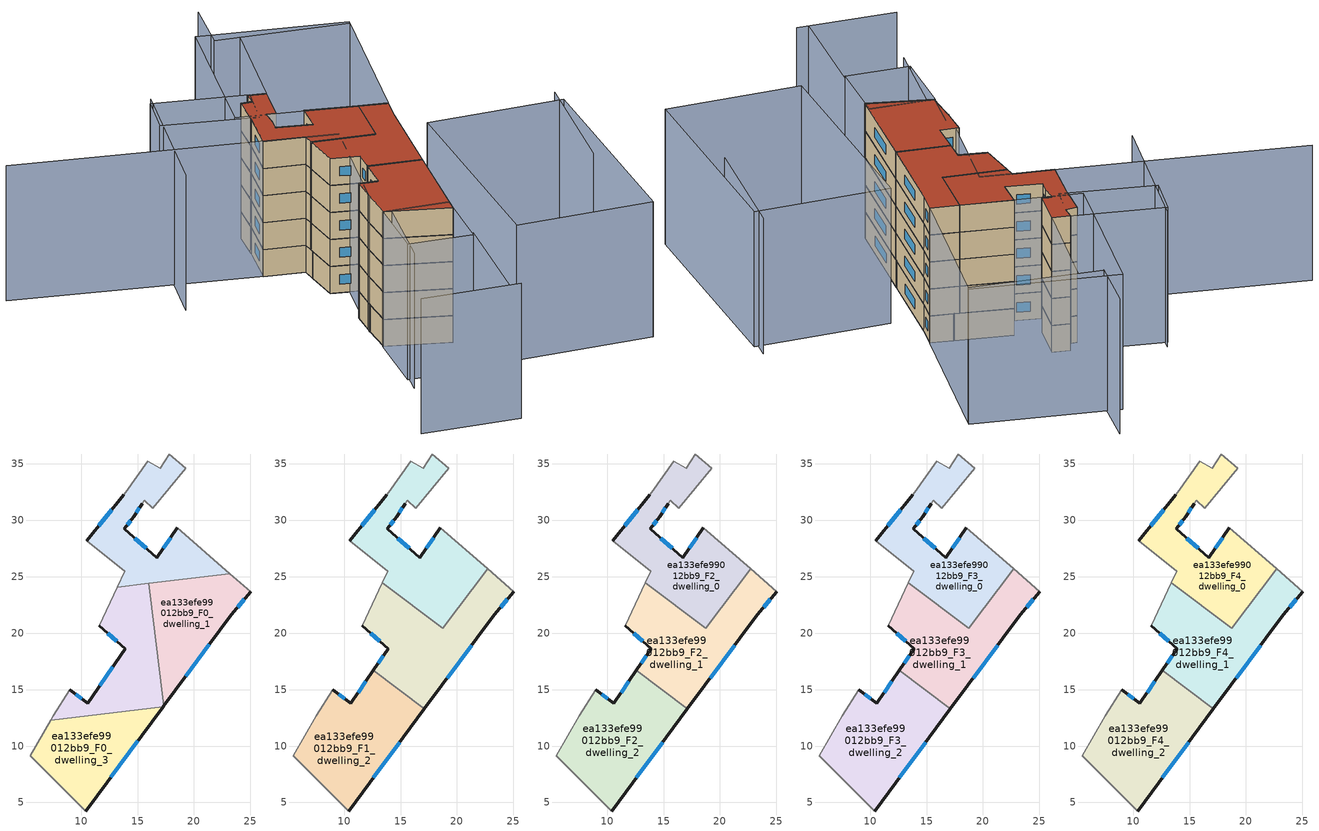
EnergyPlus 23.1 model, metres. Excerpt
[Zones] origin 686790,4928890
ea133efe99012bb9_F0_dwelling_0
 floor ground (EU_floor_Construction): 23.19,25.27 18.51,29.32 16.7,26.67 13.84,29.24 14.66,30.29 15.4,31.46 15.58,31.75 16.34,31.07 19.28,34.59 17.8,35.86 17,34.58 15.92,35.24 13.94,32.46 13.79,32.28 10.51,28.17 13.87,25.46 13.22,24.07 z0
 wall outside (EU_wall_Construction): 15.4,31.46 14.66,30.29 13.84,29.24 16.7,26.67 18.51,29.32 / 10.51,28.17 13.79,32.28 z0:3
 wall adiabatic (EU_wall_Construction): 13.79,32.28 13.94,32.46 15.92,35.24 17.01,34.58 17.8,35.86 19.28,34.59 16.34,31.07 15.58,31.75 15.4,31.46 / 18.51,29.32 23.19,25.27 / 13.22,24.07 13.87,25.46 10.51,28.17 z0:3
 wall to ea133efe99012bb9_F0_dwelling_1 (EU_wall_Construction): 23.19,25.27 16.01,24.41 z0:3
 wall to ea133efe99012bb9_F0_dwelling_2 (EU_wall_Construction): 16.01,24.41 13.22,24.07 z0:3
 window (EU_Window_Construction): 15.16,31.08 14.9,30.67 / 14.4,29.95 14.11,29.58 / 14.77,28.41 15.77,27.51 / 17.29,27.53 17.92,28.46 / 11.58,29.51 12.72,30.94 z0.98:2.02
ea133efe99012bb9_F0_dwelling_1
 floor ground (EU_floor_Construction): 17.32,13.56 23.3,21.63 25.02,23.68 23.19,25.27 16.01,24.41 z0
 wall outside (EU_wall_Construction): 25.03,23.68 23.3,21.63 17.32,13.56 z0:3
 wall adiabatic (EU_wall_Construction): 23.19,25.27 25.03,23.68 z0:3
 wall to ea133efe99012bb9_F0_dwelling_2 (EU_wall_Construction): 17.32,13.56 16.01,24.41 z0:3
 window (EU_Window_Construction): 24.46,23.02 23.86,22.3 / 21.35,19.01 19.26,16.19 z0.98:2.02
ea133efe99012bb9_F0_dwelling_2
 floor ground (EU_floor_Construction): 17.26,13.49 17.32,13.56 16.01,24.41 13.22,24.07 11.6,20.64 13.9,18.6 10.59,13.79 9,14.99 7.52,12.68 7.3,12.29 z0
 wall outside (EU_wall_Construction): 17.32,13.56 17.26,13.49 / 9,14.99 10.59,13.79 13.9,18.6 11.6,20.64 z0:3
 wall adiabatic (EU_wall_Construction): 11.6,20.64 13.22,24.07 / 7.3,12.29 7.52,12.68 9,14.99 z0:3
 wall to ea133efe99012bb9_F0_dwelling_3 (EU_wall_Construction): 17.26,13.49 7.3,12.29 z0:3
 window (EU_Window_Construction): 9.52,14.6 10.07,14.18 / 11.67,15.35 12.82,17.04 / 13.15,19.26 12.35,19.97 z0.98:2.02
ea133efe99012bb9_F0_dwelling_3
 floor ground (EU_floor_Construction): 10.41,4.25 17.26,13.49 7.3,12.29 5.5,9.14 z0
 wall outside (EU_wall_Construction): 17.26,13.49 10.41,4.25 z0:3
 wall adiabatic (EU_wall_Construction): 10.41,4.25 5.5,9.14 7.3,12.29 z0:3
 window (EU_Window_Construction): 15.03,10.48 12.64,7.25 z0.98:2.02
ea133efe99012bb9_F1_dwelling_0
 floor to ea133efe99012bb9_F0_dwelling_0 (EU_floor_Construction): 16.01,24.41 16.7,26.67 13.84,29.24 14.66,30.29 15.4,31.46 15.58,31.75 16.34,31.07 19.28,34.59 17.8,35.86 17,34.58 15.92,35.24 13.94,32.46 13.79,32.28 10.51,28.17 13.87,25.46 13.4,24.46 z3; 22.32,25.17 22.71,25.68 18.51,29.32 16.7,26.67 16.01,24.41 z3; 16.01,24.41 13.4,24.46 13.82,24.15 z3
 floor to ea133efe99012bb9_F0_dwelling_2 (EU_floor_Construction): 16.26,22.3 16.01,24.41 13.82,24.15 z3
 floor to ea133efe99012bb9_F0_dwelling_1 (EU_floor_Construction): 18.76,20.43 22.32,25.17 16.01,24.41 16.26,22.3 z3
 wall outside (EU_wall_Construction): 10.51,28.17 13.79,32.28 / 15.4,31.46 14.66,30.29 13.84,29.24 16.7,26.67 18.51,29.32 z3:6
 wall adiabatic (EU_wall_Construction): 13.79,32.28 13.94,32.46 15.92,35.24 17.01,34.58 17.8,35.86 19.28,34.59 16.34,31.07 15.58,31.75 15.4,31.46 / 18.51,29.32 22.71,25.68 / 13.4,24.46 13.87,25.46 10.51,28.17 z3:6
 wall to ea133efe99012bb9_F1_dwelling_1 (EU_wall_Construction): 22.71,25.68 18.76,20.43 13.4,24.46 z3:6
 window (EU_Window_Construction): 11.58,29.51 12.72,30.94 / 15.16,31.08 14.9,30.67 / 14.4,29.95 14.11,29.58 / 14.77,28.41 15.77,27.51 / 17.29,27.53 17.92,28.46 z3.98:5.02
ea133efe99012bb9_F1_dwelling_1
 floor to ea133efe99012bb9_F0_dwelling_0 (EU_floor_Construction): 13.82,24.15 13.4,24.46 13.22,24.07 z3; 23.19,25.27 22.71,25.68 22.32,25.17 z3
 floor to ea133efe99012bb9_F0_dwelling_1 (EU_floor_Construction): 17.32,13.56 23.3,21.63 25.02,23.68 23.19,25.27 22.32,25.17 18.76,20.43 16.26,22.3 z3
 floor to ea133efe99012bb9_F0_dwelling_2 (EU_floor_Construction): 17.29,13.53 17.32,13.56 16.26,22.3 13.82,24.15 13.22,24.07 11.6,20.64 13.9,18.6 12.59,16.7 17.26,13.49 z3; 17.26,13.49 12.59,16.7 16.92,13.45 z3
 floor to ea133efe99012bb9_F0_dwelling_3 (EU_floor_Construction): 17.12,13.3 17.26,13.49 16.92,13.45 z3
 wall outside (EU_wall_Construction): 25.03,23.68 23.3,21.63 17.12,13.3 / 12.59,16.7 13.9,18.6 11.6,20.64 z3:6
 wall adiabatic (EU_wall_Construction): 22.71,25.68 25.03,23.68 / 11.6,20.64 13.4,24.46 z3:6
 wall to ea133efe99012bb9_F1_dwelling_2 (EU_wall_Construction): 17.12,13.3 12.59,16.7 z3:6
 window (EU_Window_Construction): 24.46,23.02 23.86,22.3 / 21.29,18.92 19.13,16.01 / 13.02,17.32 13.48,17.98 / 13.15,19.26 12.35,19.97 z3.98:5.02
ea133efe99012bb9_F1_dwelling_2
 floor to ea133efe99012bb9_F0_dwelling_2 (EU_floor_Construction): 16.92,13.45 12.59,16.7 10.59,13.79 9,14.99 7.52,12.68 7.3,12.29 z3
 floor to ea133efe99012bb9_F0_dwelling_3 (EU_floor_Construction): 10.41,4.25 17.12,13.3 16.92,13.45 7.3,12.29 5.5,9.14 z3
 wall outside (EU_wall_Construction): 9,14.99 10.59,13.79 12.59,16.7 / 17.12,13.3 10.41,4.25 z3:6
 wall adiabatic (EU_wall_Construction): 10.41,4.25 5.5,9.14 7.52,12.68 9,14.99 z3:6
 window (EU_Window_Construction): 9.52,14.6 10.07,14.18 / 11.24,14.74 11.94,15.75 / 14.94,10.35 12.59,7.19 z3.98:5.02
ea133efe99012bb9_F2_dwelling_0
 floor to ea133efe99012bb9_F1_dwelling_0 (EU_floor_Construction): 18.76,20.43 22.71,25.68 18.51,29.32 16.7,26.67 13.84,29.24 14.66,30.29 15.4,31.46 15.58,31.75 16.34,31.07 19.28,34.59 17.8,35.86 17,34.58 15.92,35.24 13.94,32.46 13.79,32.28 10.51,28.17 13.87,25.46 13.4,24.46 z6
 wall outside (EU_wall_Construction): 10.51,28.17 13.79,32.28 / 15.4,31.46 14.66,30.29 13.84,29.24 16.7,26.67 18.51,29.32 z6:9
 wall adiabatic (EU_wall_Construction): 13.79,32.28 13.94,32.46 15.92,35.24 17.01,34.58 17.8,35.86 19.28,34.59 16.34,31.07 15.58,31.75 15.4,31.46 / 18.51,29.32 22.71,25.68 / 13.4,24.46 13.87,25.46 10.51,28.17 z6:9
 wall to ea133efe99012bb9_F2_dwelling_1 (EU_wall_Construction): 22.71,25.68 18.76,20.43 13.4,24.46 z6:9
 window (EU_Window_Construction): 11.58,29.51 12.72,30.94 / 15.16,31.08 14.9,30.67 / 14.4,29.95 14.11,29.58 / 14.77,28.41 15.77,27.51 / 17.29,27.53 17.92,28.46 z6.98:8.02
ea133efe99012bb9_F2_dwelling_1
 floor to ea133efe99012bb9_F1_dwelling_1 (EU_floor_Construction): 17.12,13.3 23.3,21.63 25.02,23.68 22.71,25.68 18.76,20.43 13.4,24.46 11.6,20.64 13.9,18.6 12.59,16.7 z6
 wall outside (EU_wall_Construction): 25.03,23.68 23.3,21.63 17.12,13.3 / 12.59,16.7 13.9,18.6 11.6,20.64 z6:9
 wall adiabatic (EU_wall_Construction): 22.71,25.68 25.03,23.68 / 11.6,20.64 13.4,24.46 z6:9
 wall to ea133efe99012bb9_F2_dwelling_2 (EU_wall_Construction): 17.12,13.3 12.59,16.7 z6:9
 window (EU_Window_Construction): 24.46,23.02 23.86,22.3 / 21.29,18.92 19.13,16.01 / 13.02,17.32 13.48,17.98 / 13.15,19.26 12.35,19.97 z6.98:8.02
ea133efe99012bb9_F2_dwelling_2
 floor to ea133efe99012bb9_F1_dwelling_2 (EU_floor_Construction): 10.41,4.25 17.12,13.3 12.59,16.7 10.59,13.79 9,14.99 7.52,12.68 5.5,9.14 z6
 wall outside (EU_wall_Construction): 9,14.99 10.59,13.79 12.59,16.7 / 17.12,13.3 10.41,4.25 z6:9
 wall adiabatic (EU_wall_Construction): 10.41,4.25 5.5,9.14 7.52,12.68 9,14.99 z6:9
 window (EU_Window_Construction): 9.52,14.6 10.07,14.18 / 11.24,14.74 11.94,15.75 / 14.94,10.35 12.59,7.19 z6.98:8.02
ea133efe99012bb9_F3_dwelling_0
 floor to ea133efe99012bb9_F2_dwelling_0 (EU_floor_Construction): 18.76,20.43 22.71,25.68 18.51,29.32 16.7,26.67 13.84,29.24 14.66,30.29 15.4,31.46 15.58,31.75 16.34,31.07 19.28,34.59 17.8,35.86 17,34.58 15.92,35.24 13.94,32.46 13.79,32.28 10.51,28.17 13.87,25.46 13.4,24.46 z9
 wall outside (EU_wall_Construction): 10.51,28.17 13.79,32.28 / 15.4,31.46 14.66,30.29 13.84,29.24 16.7,26.67 18.51,29.32 z9:12
 wall adiabatic (EU_wall_Construction): 13.79,32.28 13.94,32.46 15.92,35.24 17.01,34.58 17.8,35.86 19.28,34.59 16.34,31.07 15.58,31.75 15.4,31.46 / 18.51,29.32 22.71,25.68 / 13.4,24.46 13.87,25.46 10.51,28.17 z9:12
 wall to ea133efe99012bb9_F3_dwelling_1 (EU_wall_Construction): 22.71,25.68 18.76,20.43 13.4,24.46 z9:12
 window (EU_Window_Construction): 11.58,29.51 12.72,30.94 / 15.16,31.08 14.9,30.67 / 14.4,29.95 14.11,29.58 / 14.77,28.41 15.77,27.51 / 17.29,27.53 17.92,28.46 z9.98:11.02
ea133efe99012bb9_F3_dwelling_1
 floor to ea133efe99012bb9_F2_dwelling_1 (EU_floor_Construction): 17.12,13.3 23.3,21.63 25.02,23.68 22.71,25.68 18.76,20.43 13.4,24.46 11.6,20.64 13.9,18.6 12.59,16.7 z9
 wall outside (EU_wall_Construction): 25.03,23.68 23.3,21.63 17.12,13.3 / 12.59,16.7 13.9,18.6 11.6,20.64 z9:12
 wall adiabatic (EU_wall_Construction): 22.71,25.68 25.03,23.68 / 11.6,20.64 13.4,24.46 z9:12
 wall to ea133efe99012bb9_F3_dwelling_2 (EU_wall_Construction): 17.12,13.3 12.59,16.7 z9:12
 window (EU_Window_Construction): 24.46,23.02 23.86,22.3 / 21.29,18.92 19.13,16.01 / 13.02,17.32 13.48,17.98 / 13.15,19.26 12.35,19.97 z9.98:11.02
ea133efe99012bb9_F3_dwelling_2
 floor to ea133efe99012bb9_F2_dwelling_2 (EU_floor_Construction): 10.41,4.25 17.12,13.3 12.59,16.7 10.59,13.79 9,14.99 7.52,12.68 5.5,9.14 z9
 wall outside (EU_wall_Construction): 9,14.99 10.59,13.79 12.59,16.7 / 17.12,13.3 10.41,4.25 z9:12
 wall adiabatic (EU_wall_Construction): 10.41,4.25 5.5,9.14 7.52,12.68 9,14.99 z9:12
 window (EU_Window_Construction): 9.52,14.6 10.07,14.18 / 11.24,14.74 11.94,15.75 / 14.94,10.35 12.59,7.19 z9.98:11.02
ea133efe99012bb9_F4_dwelling_0
 floor to ea133efe99012bb9_F3_dwelling_0 (EU_floor_Construction): 18.76,20.43 22.71,25.68 18.51,29.32 16.7,26.67 13.84,29.24 14.66,30.29 15.4,31.46 15.58,31.75 16.34,31.07 19.28,34.59 17.8,35.86 17,34.58 15.92,35.24 13.94,32.46 13.79,32.28 10.51,28.17 13.87,25.46 13.4,24.46 z12
 wall outside (EU_wall_Construction): 10.51,28.17 13.79,32.28 / 15.4,31.46 14.66,30.29 13.84,29.24 16.7,26.67 18.51,29.32 z12:15
 wall adiabatic (EU_wall_Construction): 13.79,32.28 13.94,32.46 15.92,35.24 17.01,34.58 17.8,35.86 19.28,34.59 16.34,31.07 15.58,31.75 15.4,31.46 / 18.51,29.32 22.71,25.68 / 13.4,24.46 13.87,25.46 10.51,28.17 z12:15
 wall to ea133efe99012bb9_F4_dwelling_1 (EU_wall_Construction): 22.71,25.68 18.76,20.43 13.4,24.46 z12:15
 window (EU_Window_Construction): 11.58,29.51 12.72,30.94 / 15.16,31.08 14.9,30.67 / 14.4,29.95 14.11,29.58 / 14.77,28.41 15.77,27.51 / 17.29,27.53 17.92,28.46 z12.98:14.02
 roof outside (EU_roof_Construction): 19.28,34.59 16.34,31.07 15.58,31.75 15.4,31.46 14.66,30.29 13.84,29.24 16.7,26.67 18.51,29.32 22.71,25.68 18.76,20.43 13.4,24.46 13.87,25.46 10.51,28.17 13.79,32.28 13.94,32.46 15.92,35.24 17.01,34.58 17.8,35.86 z15
ea133efe99012bb9_F4_dwelling_1
 floor to ea133efe99012bb9_F3_dwelling_1 (EU_floor_Construction): 17.12,13.3 23.3,21.63 25.02,23.68 22.71,25.68 18.76,20.43 13.4,24.46 11.6,20.64 13.9,18.6 12.59,16.7 z12
 wall outside (EU_wall_Construction): 25.03,23.68 23.3,21.63 17.12,13.3 / 12.59,16.7 13.9,18.6 11.6,20.64 z12:15
 wall adiabatic (EU_wall_Construction): 22.71,25.68 25.03,23.68 / 11.6,20.64 13.4,24.46 z12:15
 wall to ea133efe99012bb9_F4_dwelling_2 (EU_wall_Construction): 17.12,13.3 12.59,16.7 z12:15
 window (EU_Window_Construction): 24.46,23.02 23.86,22.3 / 21.29,18.92 19.13,16.01 / 13.02,17.32 13.48,17.98 / 13.15,19.26 12.35,19.97 z12.98:14.02
 roof outside (EU_roof_Construction): 25.03,23.68 23.3,21.63 17.12,13.3 12.59,16.7 13.9,18.6 11.6,20.64 13.4,24.46 18.76,20.43 22.71,25.68 z15
ea133efe99012bb9_F4_dwelling_2
 floor to ea133efe99012bb9_F3_dwelling_2 (EU_floor_Construction): 10.41,4.25 17.12,13.3 12.59,16.7 10.59,13.79 9,14.99 7.52,12.68 5.5,9.14 z12
 wall outside (EU_wall_Construction): 9,14.99 10.59,13.79 12.59,16.7 / 17.12,13.3 10.41,4.25 z12:15
 wall adiabatic (EU_wall_Construction): 10.41,4.25 5.5,9.14 7.52,12.68 9,14.99 z12:15
 window (EU_Window_Construction): 9.52,14.6 10.07,14.18 / 11.24,14.74 11.94,15.75 / 14.94,10.35 12.59,7.19 z12.98:14.02
 roof outside (EU_roof_Construction): 17.12,13.3 10.41,4.25 5.5,9.14 7.52,12.68 9,14.99 10.59,13.79 12.59,16.7 z15
shading: 28.55,0.65 36.98,12.04 / -7.64,-5.72 1.16,-11.51 / 7.2,-0.76 0.18,-10.77 / 6.1,8.67 0.02,1.05 / 8.52,12.92 5.5,9.13 / -9.39,45.15 16.49,23.31 / 16.49,23.31 7.27,12.38 / 29.48,51.06 25.37,45.86 / 36.77,37.64 25.44,45.92 / 11.23,42.9 -0.1,29.7 / 27.61,44.41 19.28,34.59 / 23.67,-10.64 11.2,-3.14 / 11.2,-3.14 23.85,17.89 / 23.85,17.89 36.32,10.39 / 36.32,10.39 23.67,-10.64 / 11.16,5.36 6.87,-1.05 / 6.87,-1.05 1.13,2.79 / 1.13,2.79 5.41,9.2 / 5.41,9.2 11.16,5.36 / 36.97,37.88 25.02,23.68 / 25.02,23.68 13.05,33.76 / 13.05,33.76 25,47.95 / 25,47.95 36.97,37.88 / 7.03,38.49 10.38,42.34 / 10.38,42.34 17.98,35.7 / 17.98,35.7 14.63,31.86 / 14.63,31.86 7.03,38.49 z0:15
[Building]
EU S2 Campaign: North Axis=0; Terrain=City; Solar Distribution=FullExterior
[Site:Location]
Bologna: Latitude=44.5; Longitude=11.25; Time Zone=1; Elevation=37
[SizingPeriod:WeatherFileDays]
AnnualSizingPeriod: Begin Month=1; Begin Day of Month=1; End Month=12; End Day of Month=31; Day of Week for Start Day=Monday; Use Weather File Daylight Saving Period=No; Use Weather File Rain and Snow Indicators=No
[MATERIAL]
EU_InternalMass_Material: Roughness=MediumRough; Thickness=0.1; Conductivity=1; Density=1800; Specific Heat=900; Thermal Absorptance=0.9; Solar Absorptance=0.7; Visible Absorptance=0.7
[MATERIAL:NOMASS] Roughness=MediumRough; Thermal Absorptance=0.9; Solar Absorptance=0.7; Visible Absorptance=0.7
Name | Thermal Resistance
EU_wall_NoMass | 0.905828
EU_roof_NoMass | 0.37593
EU_floor_NoMass | 0.67114
[WINDOWMATERIAL:SIMPLEGLAZINGSYSTEM]
EU_Window_SimpleGlazing: UFactor=4.52486; Solar Heat Gain Coefficient=0.85; Visible Transmittance=0.85
[CONSTRUCTION]
EU_wall_Construction: EU_wall_NoMass
EU_roof_Construction: EU_roof_NoMass
EU_floor_Construction: EU_floor_NoMass
EU_InternalMass_Construction: EU_InternalMass_Material
EU_Window_Construction: EU_Window_SimpleGlazing
[ZONE] Type=1; Multiplier=1; Ceiling Height=autocalculate; Floor Area=autocalculate; Part of Total Floor Area=Yes
Name | Volume
ea133efe99012bb9_F0_dwelling_0; ea133efe99012bb9_F0_dwelling_3 | 162.25
ea133efe99012bb9_F1_dwelling_0 | 216.313
ea133efe99012bb9_F2_dwelling_0; ea133efe99012bb9_F3_dwelling_0; ea133efe99012bb9_F4_dwelling_0 | 216.326
ea133efe99012bb9_F0_dwelling_1 | 162.243
ea133efe99012bb9_F1_dwelling_1 | 216.309
ea133efe99012bb9_F2_dwelling_1; ea133efe99012bb9_F3_dwelling_1; ea133efe99012bb9_F4_dwelling_1 | 216.311
ea133efe99012bb9_F0_dwelling_2 | 162.229
ea133efe99012bb9_F1_dwelling_2 | 216.322
ea133efe99012bb9_F2_dwelling_2; ea133efe99012bb9_F3_dwelling_2; ea133efe99012bb9_F4_dwelling_2 | 216.325
[INTERNALMASS] Construction=EU_InternalMass_Construction
Name | Zone or ZoneList | Surface Area
ea133efe99012bb9_F0_dwelling_0_EU_InternalMass | ea133efe99012bb9_F0_dwelling_0 | 54.0838
ea133efe99012bb9_F0_dwelling_1_EU_InternalMass | ea133efe99012bb9_F0_dwelling_1 | 54.0829
ea133efe99012bb9_F0_dwelling_2_EU_InternalMass | ea133efe99012bb9_F0_dwelling_2 | 54.0775
ea133efe99012bb9_F0_dwelling_3_EU_InternalMass | ea133efe99012bb9_F0_dwelling_3 | 54.0831
ea133efe99012bb9_F1_dwelling_0_EU_InternalMass | ea133efe99012bb9_F1_dwelling_0 | 72.1098
ea133efe99012bb9_F1_dwelling_1_EU_InternalMass | ea133efe99012bb9_F1_dwelling_1 | 72.1034
ea133efe99012bb9_F1_dwelling_2_EU_InternalMass | ea133efe99012bb9_F1_dwelling_2 | 72.1089
ea133efe99012bb9_F2_dwelling_0_EU_InternalMass | ea133efe99012bb9_F2_dwelling_0 | 72.1098
ea133efe99012bb9_F2_dwelling_1_EU_InternalMass | ea133efe99012bb9_F2_dwelling_1 | 72.1034
ea133efe99012bb9_F2_dwelling_2_EU_InternalMass | ea133efe99012bb9_F2_dwelling_2 | 72.1089
ea133efe99012bb9_F3_dwelling_0_EU_InternalMass | ea133efe99012bb9_F3_dwelling_0 | 72.1098
ea133efe99012bb9_F3_dwelling_1_EU_InternalMass | ea133efe99012bb9_F3_dwelling_1 | 72.1034
ea133efe99012bb9_F3_dwelling_2_EU_InternalMass | ea133efe99012bb9_F3_dwelling_2 | 72.1089
ea133efe99012bb9_F4_dwelling_0_EU_InternalMass | ea133efe99012bb9_F4_dwelling_0 | 72.1098
ea133efe99012bb9_F4_dwelling_1_EU_InternalMass | ea133efe99012bb9_F4_dwelling_1 | 72.1034
ea133efe99012bb9_F4_dwelling_2_EU_InternalMass | ea133efe99012bb9_F4_dwelling_2 | 72.1089
[OTHEREQUIPMENT] Fuel Type=Electricity; Design Level Calculation Method=Watts/Area; Power per Zone Floor Area=1; Fraction Latent=0; Fraction Radiant=0; Fraction Lost=0; Carbon Dioxide Generation Rate=0; EndUse Subcategory=EU_Step8_InternalGains
Name | Zone or ZoneList or Space or SpaceList | Schedule
EU_Step8_InternalGain_ea133efe99012bb9_F0_dwelling_0_f000 | ea133efe99012bb9_F0_dwelling_0 | EU_Step8_GainSchedule_ea133efe99012bb9_F0_dwelling_0_f000
EU_Step8_InternalGain_ea133efe99012bb9_F0_dwelling_1_f000 | ea133efe99012bb9_F0_dwelling_1 | EU_Step8_GainSchedule_ea133efe99012bb9_F0_dwelling_1_f000
EU_Step8_InternalGain_ea133efe99012bb9_F0_dwelling_2_f000 | ea133efe99012bb9_F0_dwelling_2 | EU_Step8_GainSchedule_ea133efe99012bb9_F0_dwelling_2_f000
EU_Step8_InternalGain_ea133efe99012bb9_F0_dwelling_3_f000 | ea133efe99012bb9_F0_dwelling_3 | EU_Step8_GainSchedule_ea133efe99012bb9_F0_dwelling_3_f000
EU_Step8_InternalGain_ea133efe99012bb9_F1_dwelling_0_f000 | ea133efe99012bb9_F1_dwelling_0 | EU_Step8_GainSchedule_ea133efe99012bb9_F1_dwelling_0_f000
EU_Step8_InternalGain_ea133efe99012bb9_F1_dwelling_1_f000 | ea133efe99012bb9_F1_dwelling_1 | EU_Step8_GainSchedule_ea133efe99012bb9_F1_dwelling_1_f000
EU_Step8_InternalGain_ea133efe99012bb9_F1_dwelling_2_f000 | ea133efe99012bb9_F1_dwelling_2 | EU_Step8_GainSchedule_ea133efe99012bb9_F1_dwelling_2_f000
EU_Step8_InternalGain_ea133efe99012bb9_F2_dwelling_0_f000 | ea133efe99012bb9_F2_dwelling_0 | EU_Step8_GainSchedule_ea133efe99012bb9_F2_dwelling_0_f000
EU_Step8_InternalGain_ea133efe99012bb9_F2_dwelling_1_f000 | ea133efe99012bb9_F2_dwelling_1 | EU_Step8_GainSchedule_ea133efe99012bb9_F2_dwelling_1_f000
EU_Step8_InternalGain_ea133efe99012bb9_F2_dwelling_2_f000 | ea133efe99012bb9_F2_dwelling_2 | EU_Step8_GainSchedule_ea133efe99012bb9_F2_dwelling_2_f000
EU_Step8_InternalGain_ea133efe99012bb9_F3_dwelling_0_f000 | ea133efe99012bb9_F3_dwelling_0 | EU_Step8_GainSchedule_ea133efe99012bb9_F3_dwelling_0_f000
EU_Step8_InternalGain_ea133efe99012bb9_F3_dwelling_1_f000 | ea133efe99012bb9_F3_dwelling_1 | EU_Step8_GainSchedule_ea133efe99012bb9_F3_dwelling_1_f000
EU_Step8_InternalGain_ea133efe99012bb9_F3_dwelling_2_f000 | ea133efe99012bb9_F3_dwelling_2 | EU_Step8_GainSchedule_ea133efe99012bb9_F3_dwelling_2_f000
EU_Step8_InternalGain_ea133efe99012bb9_F4_dwelling_0_f000 | ea133efe99012bb9_F4_dwelling_0 | EU_Step8_GainSchedule_ea133efe99012bb9_F4_dwelling_0_f000
EU_Step8_InternalGain_ea133efe99012bb9_F4_dwelling_1_f000 | ea133efe99012bb9_F4_dwelling_1 | EU_Step8_GainSchedule_ea133efe99012bb9_F4_dwelling_1_f000
EU_Step8_InternalGain_ea133efe99012bb9_F4_dwelling_2_f000 | ea133efe99012bb9_F4_dwelling_2 | EU_Step8_GainSchedule_ea133efe99012bb9_F4_dwelling_2_f000
[ZONEVENTILATION:DESIGNFLOWRATE] Schedule=EU_AlwaysOn; Design Flow Rate Calculation Method=AirChanges/Hour; Air Changes per Hour=0.73129; Ventilation Type=Natural; Fan Pressure Rise=0; Fan Total Efficiency=1; Constant Term Coefficient=1; Temperature Term Coefficient=0; Velocity Term Coefficient=0; Velocity Squared Term Coefficient=0; Minimum Indoor Temperature=-100; Maximum Indoor Temperature=100; Delta Temperature=-100; Minimum Outdoor Temperature=-100; Maximum Outdoor Temperature=100; Maximum Wind Speed=40
Name | Zone or ZoneList or Space or SpaceList
EU_ConstantAir_ea133efe99012bb9_F0_dwelling_0 | ea133efe99012bb9_F0_dwelling_0
EU_ConstantAir_ea133efe99012bb9_F0_dwelling_1 | ea133efe99012bb9_F0_dwelling_1
EU_ConstantAir_ea133efe99012bb9_F0_dwelling_2 | ea133efe99012bb9_F0_dwelling_2
EU_ConstantAir_ea133efe99012bb9_F0_dwelling_3 | ea133efe99012bb9_F0_dwelling_3
EU_ConstantAir_ea133efe99012bb9_F1_dwelling_0 | ea133efe99012bb9_F1_dwelling_0
EU_ConstantAir_ea133efe99012bb9_F1_dwelling_1 | ea133efe99012bb9_F1_dwelling_1
EU_ConstantAir_ea133efe99012bb9_F1_dwelling_2 | ea133efe99012bb9_F1_dwelling_2
EU_ConstantAir_ea133efe99012bb9_F2_dwelling_0 | ea133efe99012bb9_F2_dwelling_0
EU_ConstantAir_ea133efe99012bb9_F2_dwelling_1 | ea133efe99012bb9_F2_dwelling_1
EU_ConstantAir_ea133efe99012bb9_F2_dwelling_2 | ea133efe99012bb9_F2_dwelling_2
EU_ConstantAir_ea133efe99012bb9_F3_dwelling_0 | ea133efe99012bb9_F3_dwelling_0
EU_ConstantAir_ea133efe99012bb9_F3_dwelling_1 | ea133efe99012bb9_F3_dwelling_1
EU_ConstantAir_ea133efe99012bb9_F3_dwelling_2 | ea133efe99012bb9_F3_dwelling_2
EU_ConstantAir_ea133efe99012bb9_F4_dwelling_0 | ea133efe99012bb9_F4_dwelling_0
EU_ConstantAir_ea133efe99012bb9_F4_dwelling_1 | ea133efe99012bb9_F4_dwelling_1
EU_ConstantAir_ea133efe99012bb9_F4_dwelling_2 | ea133efe99012bb9_F4_dwelling_2
[HVACTEMPLATE:THERMOSTAT] Constant Heating Setpoint=20; Constant Cooling Setpoint=50
EU_HeatOnly_ea133efe99012bb9_F0_dwelling_0; EU_HeatOnly_ea133efe99012bb9_F0_dwelling_1; EU_HeatOnly_ea133efe99012bb9_F0_dwelling_2; EU_HeatOnly_ea133efe99012bb9_F0_dwelling_3; EU_HeatOnly_ea133efe99012bb9_F1_dwelling_0; EU_HeatOnly_ea133efe99012bb9_F1_dwelling_1; EU_HeatOnly_ea133efe99012bb9_F1_dwelling_2; EU_HeatOnly_ea133efe99012bb9_F2_dwelling_0; EU_HeatOnly_ea133efe99012bb9_F2_dwelling_1; EU_HeatOnly_ea133efe99012bb9_F2_dwelling_2; EU_HeatOnly_ea133efe99012bb9_F3_dwelling_0; EU_HeatOnly_ea133efe99012bb9_F3_dwelling_1; EU_HeatOnly_ea133efe99012bb9_F3_dwelling_2; EU_HeatOnly_ea133efe99012bb9_F4_dwelling_0; EU_HeatOnly_ea133efe99012bb9_F4_dwelling_1; EU_HeatOnly_ea133efe99012bb9_F4_dwelling_2
[HVACTEMPLATE:ZONE:IDEALLOADSAIRSYSTEM] System Availability Schedule=EU_AlwaysOn; Maximum Heating Supply Air Temperature=50; Minimum Cooling Supply Air Temperature=13; Maximum Heating Supply Air Humidity Ratio=0.0156; Minimum Cooling Supply Air Humidity Ratio=0.0077; Heating Limit=NoLimit; Cooling Limit=NoLimit; Heating Availability Schedule=EU_AlwaysOn; Cooling Availability Schedule=EU_CoolingOff; Dehumidification Control Type=ConstantSensibleHeatRatio; Cooling Sensible Heat Ratio=0.7; Dehumidification Setpoint=60; Humidification Control Type=None; Humidification Setpoint=30; Outdoor Air Method=None; Outdoor Air Flow Rate per Person=0.00944; Outdoor Air Flow Rate per Zone Floor Area=0; Outdoor Air Flow Rate per Zone=0; Demand Controlled Ventilation Type=None; Outdoor Air Economizer Type=NoEconomizer; Heat Recovery Type=None; Sensible Heat Recovery Effectiveness=0.7; Latent Heat Recovery Effectiveness=0.65
Name | Template Thermostat
ea133efe99012bb9_F0_dwelling_0 | EU_HeatOnly_ea133efe99012bb9_F0_dwelling_0
ea133efe99012bb9_F0_dwelling_1 | EU_HeatOnly_ea133efe99012bb9_F0_dwelling_1
ea133efe99012bb9_F0_dwelling_2 | EU_HeatOnly_ea133efe99012bb9_F0_dwelling_2
ea133efe99012bb9_F0_dwelling_3 | EU_HeatOnly_ea133efe99012bb9_F0_dwelling_3
ea133efe99012bb9_F1_dwelling_0 | EU_HeatOnly_ea133efe99012bb9_F1_dwelling_0
ea133efe99012bb9_F1_dwelling_1 | EU_HeatOnly_ea133efe99012bb9_F1_dwelling_1
ea133efe99012bb9_F1_dwelling_2 | EU_HeatOnly_ea133efe99012bb9_F1_dwelling_2
ea133efe99012bb9_F2_dwelling_0 | EU_HeatOnly_ea133efe99012bb9_F2_dwelling_0
ea133efe99012bb9_F2_dwelling_1 | EU_HeatOnly_ea133efe99012bb9_F2_dwelling_1
ea133efe99012bb9_F2_dwelling_2 | EU_HeatOnly_ea133efe99012bb9_F2_dwelling_2
ea133efe99012bb9_F3_dwelling_0 | EU_HeatOnly_ea133efe99012bb9_F3_dwelling_0
ea133efe99012bb9_F3_dwelling_1 | EU_HeatOnly_ea133efe99012bb9_F3_dwelling_1
ea133efe99012bb9_F3_dwelling_2 | EU_HeatOnly_ea133efe99012bb9_F3_dwelling_2
ea133efe99012bb9_F4_dwelling_0 | EU_HeatOnly_ea133efe99012bb9_F4_dwelling_0
ea133efe99012bb9_F4_dwelling_1 | EU_HeatOnly_ea133efe99012bb9_F4_dwelling_1
ea133efe99012bb9_F4_dwelling_2 | EU_HeatOnly_ea133efe99012bb9_F4_dwelling_2
[SIZING:ZONE] Zone Cooling Design Supply Air Temperature Input Method=SupplyAirTemperature; Zone Cooling Design Supply Air Temperature=13; Zone Heating Design Supply Air Temperature Input Method=SupplyAirTemperature; Zone Heating Design Supply Air Temperature=50; Zone Cooling Design Supply Air Humidity Ratio=0.008; Zone Heating Design Supply Air Humidity Ratio=0.008; Cooling Design Air Flow Method=DesignDay; Cooling Design Air Flow Rate=0; Cooling Minimum Air Flow per Zone Floor Area=0.000762; Cooling Minimum Air Flow=0; Cooling Minimum Air Flow Fraction=0.2; Heating Design Air Flow Method=DesignDay; Heating Design Air Flow Rate=0; Heating Maximum Air Flow per Zone Floor Area=0.002032; Heating Maximum Air Flow=0.141576; Heating Maximum Air Flow Fraction=0.3; Account for Dedicated Outdoor Air System=No; Dedicated Outdoor Air System Control Strategy=NeutralSupplyAir; Dedicated Outdoor Air Low Setpoint Temperature for Design=autosize; Dedicated Outdoor Air High Setpoint Temperature for Design=autosize; Zone Load Sizing Method=Sensible Load Only No Latent Load; Zone Latent Cooling Design Supply Air Humidity Ratio Input Method=HumidityRatioDifference; Zone Cooling Design Supply Air Humidity Ratio Difference=0.005; Zone Latent Heating Design Supply Air Humidity Ratio Input Method=HumidityRatioDifference; Zone Humidification Design Supply Air Humidity Ratio Difference=0.005
ea133efe99012bb9_F0_dwelling_0; ea133efe99012bb9_F0_dwelling_1; ea133efe99012bb9_F0_dwelling_2; ea133efe99012bb9_F0_dwelling_3; ea133efe99012bb9_F1_dwelling_0; ea133efe99012bb9_F1_dwelling_1; ea133efe99012bb9_F1_dwelling_2; ea133efe99012bb9_F2_dwelling_0; ea133efe99012bb9_F2_dwelling_1; ea133efe99012bb9_F2_dwelling_2; ea133efe99012bb9_F3_dwelling_0; ea133efe99012bb9_F3_dwelling_1; ea133efe99012bb9_F3_dwelling_2; ea133efe99012bb9_F4_dwelling_0; ea133efe99012bb9_F4_dwelling_1; ea133efe99012bb9_F4_dwelling_2
[SCHEDULE:CONSTANT]
Name | Hourly Value
EU_AlwaysOn | 1
EU_CoolingOff | 0
[SCHEDULE:FILE] Column Number=1; Rows to Skip at Top=0; Number of Hours of Data=8760; Column Separator=Comma; Interpolate to Timestep=No; Minutes per Item=60; Adjust Schedule for Daylight Savings=Yes
Name | File
EU_Step8_GainSchedule_ea133efe99012bb9_F0_dwelling_0_f000 | ../../schedules/ea133efe99012bb9/ea133efe99012bb9_F0_dwelling_0_f000_gain.csv
EU_Step8_GainSchedule_ea133efe99012bb9_F0_dwelling_1_f000 | ../../schedules/ea133efe99012bb9/ea133efe99012bb9_F0_dwelling_1_f000_gain.csv
EU_Step8_GainSchedule_ea133efe99012bb9_F0_dwelling_2_f000 | ../../schedules/ea133efe99012bb9/ea133efe99012bb9_F0_dwelling_2_f000_gain.csv
EU_Step8_GainSchedule_ea133efe99012bb9_F0_dwelling_3_f000 | ../../schedules/ea133efe99012bb9/ea133efe99012bb9_F0_dwelling_3_f000_gain.csv
EU_Step8_GainSchedule_ea133efe99012bb9_F1_dwelling_0_f000 | ../../schedules/ea133efe99012bb9/ea133efe99012bb9_F1_dwelling_0_f000_gain.csv
EU_Step8_GainSchedule_ea133efe99012bb9_F1_dwelling_1_f000 | ../../schedules/ea133efe99012bb9/ea133efe99012bb9_F1_dwelling_1_f000_gain.csv
EU_Step8_GainSchedule_ea133efe99012bb9_F1_dwelling_2_f000 | ../../schedules/ea133efe99012bb9/ea133efe99012bb9_F1_dwelling_2_f000_gain.csv
EU_Step8_GainSchedule_ea133efe99012bb9_F2_dwelling_0_f000 | ../../schedules/ea133efe99012bb9/ea133efe99012bb9_F2_dwelling_0_f000_gain.csv
EU_Step8_GainSchedule_ea133efe99012bb9_F2_dwelling_1_f000 | ../../schedules/ea133efe99012bb9/ea133efe99012bb9_F2_dwelling_1_f000_gain.csv
EU_Step8_GainSchedule_ea133efe99012bb9_F2_dwelling_2_f000 | ../../schedules/ea133efe99012bb9/ea133efe99012bb9_F2_dwelling_2_f000_gain.csv
EU_Step8_GainSchedule_ea133efe99012bb9_F3_dwelling_0_f000 | ../../schedules/ea133efe99012bb9/ea133efe99012bb9_F3_dwelling_0_f000_gain.csv
EU_Step8_GainSchedule_ea133efe99012bb9_F3_dwelling_1_f000 | ../../schedules/ea133efe99012bb9/ea133efe99012bb9_F3_dwelling_1_f000_gain.csv
EU_Step8_GainSchedule_ea133efe99012bb9_F3_dwelling_2_f000 | ../../schedules/ea133efe99012bb9/ea133efe99012bb9_F3_dwelling_2_f000_gain.csv
EU_Step8_GainSchedule_ea133efe99012bb9_F4_dwelling_0_f000 | ../../schedules/ea133efe99012bb9/ea133efe99012bb9_F4_dwelling_0_f000_gain.csv
EU_Step8_GainSchedule_ea133efe99012bb9_F4_dwelling_1_f000 | ../../schedules/ea133efe99012bb9/ea133efe99012bb9_F4_dwelling_1_f000_gain.csv
EU_Step8_GainSchedule_ea133efe99012bb9_F4_dwelling_2_f000 | ../../schedules/ea133efe99012bb9/ea133efe99012bb9_F4_dwelling_2_f000_gain.csv
